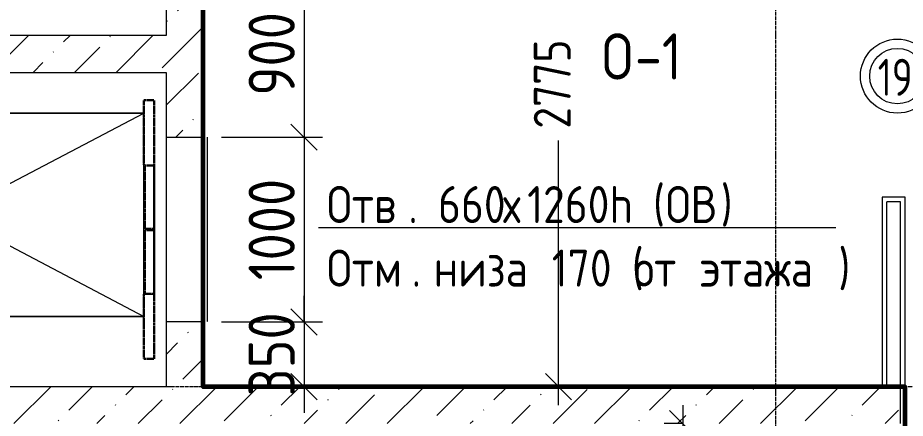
# Model space of a CAD drawing. Header units: millimetres. Extents: x -56773 to 221258, y -262288 to 26541.
# Drawn here: x -17693 to -12891, y -183994 to -181828 of the extents above; entities that cross this region are included whole.
import ezdxf

# ---------------------------------------------------------------- set-up
doc = ezdxf.new("R2010")
doc.units = ezdxf.units.MM
for name, pattern in [('ADSK_Линия сетки', [25, 20, -2.5, 0, -2.5]), ('ADSK_Невидимые', [5, 3, -2]), ('ADSK_Штриховая_ш2 п1_5', [4.5, 3, -1.5])]:
    doc.linetypes.add(name, pattern=pattern)
for name, color, linetype, lineweight in [('3.1 Штукатурка внешн стен для инвесторов', 5, 'Continuous', 60), ('Двери', 7, 'Continuous', 9), ('Марки', 7, 'Continuous', 20), ('Марки дверей', 7, 'Continuous', 20), ('Обобщенные модели', 7, 'ADSK_Невидимые', 18), ('Оборудование', 7, 'Continuous', 18), ('Оси', 7, 'Continuous', 9), ('Перекрытие', 7, 'Continuous', 18), ('Размеры', 7, 'Continuous', 9), ('Стены внутренние', 7, 'Continuous', 18), ('Стены наружные', 7, 'Continuous', 18), ('Стены штриховка', 7, 'Continuous', 9), ('Узлы', 7, 'Continuous', 18)]:
    doc.layers.add(name, color=color, linetype=linetype, lineweight=lineweight)
doc.styles.add('GOST Common_2', font='', dxfattribs={"width": 0.9, "height": 250})
doc.styles.add('GOST Common_3', font='', dxfattribs={"width": 0.9, "height": 200})
doc.styles.add('GOST Common_B', font='', dxfattribs={"width": 0.8, "height": 200})
doc.styles.get('GOST Common_2').set_extended_font_data('GOST Common')
doc.styles.get('GOST Common_3').set_extended_font_data('GOST Common')
doc.styles.get('GOST Common_B').set_extended_font_data('GOST Common', bold=True)
doc.dimstyles.new('ADSK_Основной_2_0', dxfattribs={"dimscale": 304.8, "dimtxt": 201.142999, "dimasz": 0.463911, "dimexe": 0.328084, "dimexo": 0.328084, "dimgap": 0.164042, "dimtad": 1, "dimdec": 3, "dimrnd": 0.001, "dimdsep": 46, "dimtxsty": 'GOST Common_3', "dimblk1": 'OBLIQUE', "dimblk2": 'OBLIQUE', "dimsah": 1, "dimcen": 0.09, "dimdle": 0.328084, "dimazin": 2, "dimtfac": 1, "dimtdec": 4, "dimtix": 1, "dimtmove": 0, "dimatfit": 3, "dimfxl": 1, "dimtvp": 1, "dimtolj": 1, "dimtzin": 0, "dimlwd": 20, "dimlwe": 20, "dimarcsym": 2})
doc.dimstyles.new('ADSK_Основной_2_0_3', dxfattribs={"dimscale": 304.8, "dimtxt": 201.142999, "dimasz": 0.463911, "dimexe": 0.328084, "dimexo": 0.328084, "dimgap": 0.164042, "dimtad": 1, "dimdec": 3, "dimrnd": 0.001, "dimdsep": 46, "dimtxsty": 'GOST Common_2', "dimblk1": 'OBLIQUE', "dimblk2": 'OBLIQUE', "dimsah": 1, "dimcen": 0.09, "dimdle": 0.328084, "dimazin": 2, "dimtfac": 1, "dimtdec": 4, "dimtix": 1, "dimtmove": 0, "dimatfit": 3, "dimfxl": 1, "dimtvp": 1, "dimtolj": 1, "dimtzin": 0, "dimlwd": 20, "dimlwe": 20, "dimarcsym": 2})
pattern_1 = [(45, (9.36, -198628.46), (84.18955, 308.69595), [396.875, -79.375, 3.353, -76.022])]

# ---------------------------------------------------------------- blocks, each defined once
blk = doc.blocks.new('AS-Shakhta_lifta-GOST_5746-2003 - Лифт_3_2700х1700 проем 1001-883895-Кладочный план 4-го этажа')
at = {"layer": 'Узлы'}
blk.add_hatch(color=256, dxfattribs=at).paths.add_polyline_path([(412.5, -1000), (412.5, -920), (-412.5, -920), (-412.5, -1000)])
at = {"layer": 'Обобщенные модели', "lineweight": 30}
for p, q in [((780, 1285), (-620, 1285)), ((-620, 1230), (-620, 1285)), ((-267, 1235), (-267, 1285)), ((-267, 1285), (77, 1285)), ((77, 1285), (77, 1235)), ((83, 1235), (83, 1285)), ((83, 1285), (427, 1285)), ((427, 1285), (427, 1235)), ((780, 1230), (780, 1285)), ((-270, 1230), (-620, 1230)), ((77, 1235), (-267, 1235)), ((427, 1235), (83, 1235)), ((430, 1230), (780, 1230))]:
    blk.add_line(p, q, dxfattribs=at)
at = {"layer": 'Обобщенные модели', "linetype": 'ADSK_Невидимые', "lineweight": 18}
for p, q in [((-270, 1235), (-270, 1285)), ((430, 1235), (430, 1285))]:
    blk.add_line(p, q, dxfattribs=at)
at = {"layer": 'Оборудование'}
for p, q in [((-550, -870), (-550, 1230)), ((550, -870), (-550, 1230)), ((-550, -870), (550, 1230)), ((550, 1230), (-550, 1230)), ((-550, 1230), (-550, -870)), ((550, 1230), (550, -870)), ((550, -870), (550, 1230)), ((550, -870), (-550, -870)), ((-550, -870), (550, -870))]:
    blk.add_line(p, q, dxfattribs=at)
at = {"layer": 'Узлы'}
for p, q in [((412.5, -920), (-412.5, -920)), ((-412.5, -920), (-412.5, -1000)), ((412.5, -1000), (412.5, -920)), ((-412.5, -1000), (412.5, -1000))]:
    blk.add_line(p, q, dxfattribs=at)
blk = doc.blocks.new('ADSK_Дверь_Проем - ADSK_Дверь_Проем-1125809-Кладочный план 4-го этажа')
at = {"layer": 'Двери', "linetype": 'ADSK_Штриховая_ш2 п1_5'}
for p, q in [((-500, 100), (500, 100)), ((-500, -100), (500, -100))]:
    blk.add_line(p, q, dxfattribs=at)
blk = doc.blocks.new('ADSK_Дверь_Проем - ADSK_Дверь_Проем-2503678-Кладочный план 4-го этажа')
at = {"layer": 'Двери', "linetype": 'ADSK_Штриховая_ш2 п1_5'}
for p, q in [((-500, 11), (500, 11)), ((-500, -11), (500, -11))]:
    blk.add_line(p, q, dxfattribs=at)
blk = doc.blocks.new('_Oblique')
at = {"color": 0, "linetype": 'ByBlock', "lineweight": -2}
blk.add_line((-0.5, -0.5), (0.5, 0.5), dxfattribs=at)
blk = doc.blocks.new('*D6399')
at = {"layer": 'Defpoints', "color": 0, "lineweight": 25, "transparency": 16777216}
for p in [(-13994.9, -184023.5), (-14094.9, -186998.5), (-13515.6, -186998.5)]:
    blk.add_point(p, dxfattribs=at)
at = {"layer": 'Размеры', "color": 0, "lineweight": 20, "transparency": 16777216}
for p, q in [((-14094.9, -183923.5), (-14094.9, -187098.5)), ((-14094.9, -184023.5), (-14194.9, -184023.5)), ((-13615.6, -186998.5), (-14194.9, -186998.5))]:
    blk.add_line(p, q, dxfattribs=at)
at = {"layer": 'Размеры', "color": 0, "lineweight": 20, "transparency": 16777216, "xscale": 141.4, "yscale": 141.4, "zscale": 141.4}
for p, rotation in [((-14094.9, -184023.5), 90), ((-14094.9, -186998.5), 270)]:
    blk.add_blockref('_Oblique', p, dxfattribs=dict(at, rotation=rotation))
at = {"layer": 'Размеры', "color": 0, "lineweight": 9, "transparency": 16777216, "insert": (-14269.9, -185511), "char_height": 250, "width": 605.475, "attachment_point": 5, "rotation": 90, "style": 'GOST Common_2'}
blk.add_mtext('\\A1;2975', dxfattribs=at)
blk = doc.blocks.new('*D6403')
at = {"layer": 'Defpoints', "color": 0, "lineweight": 25, "transparency": 16777216}
for p in [(-16690.6, -181573.5), (-16690.6, -182473.5), (-16144.3, -182473.5)]:
    blk.add_point(p, dxfattribs=at)
at = {"layer": 'Размеры', "color": 0, "lineweight": 20, "transparency": 16777216}
for p, q in [((-16144.3, -181473.5), (-16144.3, -182573.5)), ((-16590.6, -181573.5), (-16044.3, -181573.5)), ((-16590.6, -182473.5), (-16044.3, -182473.5))]:
    blk.add_line(p, q, dxfattribs=at)
at = {"layer": 'Размеры', "color": 0, "lineweight": 20, "transparency": 16777216, "xscale": 141.4, "yscale": 141.4, "zscale": 141.4}
for p, rotation in [((-16144.3, -181573.5), 90), ((-16144.3, -182473.5), 270)]:
    blk.add_blockref('_Oblique', p, dxfattribs=dict(at, rotation=rotation))
at = {"layer": 'Размеры', "color": 0, "lineweight": 9, "transparency": 16777216, "insert": (-16319.3, -182023.5), "char_height": 250, "width": 454.106, "attachment_point": 5, "rotation": 90, "style": 'GOST Common_2'}
blk.add_mtext('\\A1;900', dxfattribs=at)
blk = doc.blocks.new('*D6404')
at = {"layer": 'Defpoints', "color": 0, "lineweight": 25, "transparency": 16777216}
for p in [(-16690.6, -182473.5), (-16690.6, -183473.5), (-16144.3, -183473.5)]:
    blk.add_point(p, dxfattribs=at)
at = {"layer": 'Размеры', "color": 0, "lineweight": 20, "transparency": 16777216}
for p, q in [((-16144.3, -182373.5), (-16144.3, -183573.5)), ((-16590.6, -182473.5), (-16044.3, -182473.5)), ((-16590.6, -183473.5), (-16044.3, -183473.5))]:
    blk.add_line(p, q, dxfattribs=at)
at = {"layer": 'Размеры', "color": 0, "lineweight": 20, "transparency": 16777216, "xscale": 141.4, "yscale": 141.4, "zscale": 141.4}
for p, rotation in [((-16144.3, -182473.5), 90), ((-16144.3, -183473.5), 270)]:
    blk.add_blockref('_Oblique', p, dxfattribs=dict(at, rotation=rotation))
at = {"layer": 'Размеры', "color": 0, "lineweight": 9, "transparency": 16777216, "insert": (-16319.3, -182973.5), "char_height": 250, "width": 560.473, "attachment_point": 5, "rotation": 90, "style": 'GOST Common_2'}
blk.add_mtext('\\A1;1000', dxfattribs=at)
blk = doc.blocks.new('*D6405')
at = {"layer": 'Defpoints', "color": 0, "lineweight": 25, "transparency": 16777216}
for p in [(-16690.6, -183473.5), (-16144.3, -183823.5), (-16044.3, -183823.5)]:
    blk.add_point(p, dxfattribs=at)
at = {"layer": 'Размеры', "color": 0, "lineweight": 20, "transparency": 16777216}
for p, q in [((-16144.3, -183473.5), (-16144.3, -183332.1)), ((-16590.6, -183473.5), (-16044.3, -183473.5)), ((-16144.3, -183473.5), (-16144.3, -183823.5)), ((-16144.3, -183823.5), (-16244.3, -183823.5)), ((-16144.3, -183823.5), (-16144.3, -183964.9))]:
    blk.add_line(p, q, dxfattribs=at)
at = {"layer": 'Размеры', "color": 0, "lineweight": 20, "transparency": 16777216, "xscale": 141.4, "yscale": 141.4, "zscale": 141.4}
for p, rotation in [((-16144.3, -183473.5), 270), ((-16144.3, -183823.5), 90)]:
    blk.add_blockref('_Oblique', p, dxfattribs=dict(at, rotation=rotation))
at = {"layer": 'Размеры', "color": 0, "lineweight": 9, "transparency": 16777216, "insert": (-16319.3, -183648.5), "char_height": 250, "width": 454.106, "attachment_point": 5, "rotation": 90, "style": 'GOST Common_2'}
blk.add_mtext('\\A1;350', dxfattribs=at)
blk = doc.blocks.new('*D6410')
at = {"layer": 'Defpoints', "color": 0, "lineweight": 25, "transparency": 16777216}
for p in [(-14767.6, -181048.5), (-14290.6, -181048.5), (-14689.5, -183823.5)]:
    blk.add_point(p, dxfattribs=at)
at = {"layer": 'Размеры', "color": 0, "lineweight": 20, "transparency": 16777216}
for p, q in [((-14767.6, -180948.5), (-14767.6, -181758.4)), ((-14390.6, -181048.5), (-14867.6, -181048.5)), ((-14767.6, -183923.5), (-14767.6, -182492.7)), ((-14789.5, -183823.5), (-14867.6, -183823.5))]:
    blk.add_line(p, q, dxfattribs=at)
at = {"layer": 'Размеры', "color": 0, "lineweight": 20, "transparency": 16777216, "xscale": 141.4, "yscale": 141.4, "zscale": 141.4}
for p, rotation in [((-14767.6, -181048.5), 90), ((-14767.6, -183823.5), 270)]:
    blk.add_blockref('_Oblique', p, dxfattribs=dict(at, rotation=rotation))
at = {"layer": 'Размеры', "color": 0, "lineweight": 9, "transparency": 16777216, "insert": (-14900.9, -182428.3), "char_height": 200, "width": 605.475, "attachment_point": 1, "rotation": 90, "line_spacing_factor": 1.022761, "style": 'GOST Common_3'}
blk.add_mtext('\\A1;2775', dxfattribs=at)
blk = doc.blocks.new('М_двери1 - Марка экземпляра 2-3719212-Кладочный план 4-го этажа')
at = {"layer": 'Марки дверей'}
for radius in [2, 1.5]:
    blk.add_circle((0, 0), radius, dxfattribs=at)
blk = doc.blocks.new('ADSK_Марка_Отверстие - Полная марка_Отметка от этажа-157318-Кладочный план 4-го этажа')
at = {"layer": 'Марки'}
blk.add_line((0, 0), (28, 0), dxfattribs=at)

msp = doc.modelspace()

# ---------------------------------------------------------------- hatches: boundary and pattern name
at = {"layer": 'Стены наружные', "lineweight": 9}
h = msp.add_hatch(dxfattribs=at)
h.set_pattern_fill('FP_2', color=256, style=0, pattern_type=2)
h.set_pattern_definition(pattern_1)
h.paths.add_polyline_path([(-16690.6385, -183823.4914), (-16690.6385, -183473.4914), (-16890.6385, -183473.4914), (-16890.6385, -183823.4914)])
h.paths.add_polyline_path([(-16890.6385, -182473.4914), (-16690.6385, -182473.4914), (-16690.6385, -181573.4914), (-16890.6385, -181573.4914), (-16890.6385, -182123.4914)])
h.paths.add_polyline_path([(-16690.6385, -180573.4914), (-16690.6385, -180023.4914), (-16890.6385, -180023.4914), (-16890.6385, -180573.4914)])
h = msp.add_hatch(dxfattribs=at)
h.set_pattern_fill('FP_2', color=256, style=0, pattern_type=2)
h.set_pattern_definition(pattern_1)
h.paths.add_polyline_path([(-19590.6385, -182123.4914), (-16890.6385, -182123.4914), (-16890.6385, -181923.4914), (-19590.6385, -181923.4914)])
h = msp.add_hatch(dxfattribs=at)
h.set_pattern_fill('FP_2', color=256, style=0, pattern_type=2)
h.set_pattern_definition(pattern_1)
h.paths.add_polyline_path([(-12915.6385, -184023.4914), (-12915.6385, -183823.4914), (-21490.6385, -183823.4914), (-21490.6385, -184023.4914), (-13090.6385, -184023.4914)])

# ---------------------------------------------------------------- linework, layer by layer
at = {"layer": '3.1 Штукатурка внешн стен для инвесторов'}
msp.add_lwpolyline([(-15390.6385, -187623.4914), (-12890.6385, -187623.4914), (-12890.6385, -183823.4914), (-16690.6385, -183823.4914), (-16690.6385, -180048.4914)], dxfattribs=at)
at = {"layer": 'Оси', "linetype": 'ADSK_Линия сетки', "lineweight": 5}
for p, q in [((-13590.6385, -209602.3427), (-13590.6385, -174127.5463)), ((-2488.0423, -183823.4914), (-25230.7352, -183823.4914))]:
    msp.add_line(p, q, dxfattribs=at)
at = {"layer": 'Перекрытие'}
msp.add_line((-16890.6385, -182473.4914), (-16890.6385, -183473.4914), dxfattribs=at)
at = {"layer": 'Стены внутренние', "lineweight": 5}
for p, q in [((-13015.6385, -182798.4914), (-13015.6385, -183823.4914)), ((-12890.6385, -182798.4914), (-13015.6385, -182798.4914)), ((-12890.6385, -183823.4914), (-12890.6385, -182798.4914))]:
    msp.add_line(p, q, dxfattribs=at)
at = {"layer": 'Стены наружные', "lineweight": 9}
for p, q in [((-16890.6385, -181573.4914), (-16890.6385, -181923.4914)), ((-16690.6385, -182473.4914), (-16690.6385, -181573.4914)), ((-16890.6385, -181923.4914), (-19590.6385, -181923.4914)), ((-19590.6385, -182123.4914), (-16890.6385, -182123.4914)), ((-16890.6385, -182123.4914), (-16890.6385, -182473.4914)), ((-16890.6385, -182473.4914), (-16690.6385, -182473.4914)), ((-16890.6385, -183473.4914), (-16890.6385, -183823.4914)), ((-16690.6385, -183473.4914), (-16890.6385, -183473.4914)), ((-16690.6385, -183823.4914), (-16690.6385, -183473.4914)), ((-16890.6385, -183823.4914), (-19590.6385, -183823.4914)), ((-13015.6385, -183823.4914), (-16690.6385, -183823.4914)), ((-12890.6385, -183823.4914), (-12890.6385, -184948.4914))]:
    msp.add_line(p, q, dxfattribs=at)
at = {"layer": 'Стены штриховка', "lineweight": 9}
for p, q in [((-12915.6385, -182823.4914), (-12990.6385, -182823.4914)), ((-12990.6385, -183823.4914), (-12990.6385, -182823.4914)), ((-12915.6385, -184023.4914), (-12915.6385, -182823.4914)), ((-13015.6385, -183823.4914), (-12915.6385, -183823.4914))]:
    msp.add_line(p, q, dxfattribs=at)

# ---------------------------------------------------------------- block references
at = {"layer": 'Двери', "rotation": 270.0000000000002}
for name, p in [('ADSK_Дверь_Проем - ADSK_Дверь_Проем-1125809-Кладочный план 4-го этажа', (-16790.6385, -182973.4914)), ('ADSK_Дверь_Проем - ADSK_Дверь_Проем-2503678-Кладочный план 4-го этажа', (-16679.6385, -182973.4914))]:
    msp.add_blockref(name, p, dxfattribs=at)
at = {"layer": 'Марки', "xscale": 99.99999999999993, "yscale": 99.99999999999993, "zscale": 99.99999999999993}
msp.add_blockref('ADSK_Марка_Отверстие - Полная марка_Отметка от этажа-157318-Кладочный план 4-го этажа', (-16065.879, -182961.6572), dxfattribs=at)
at = {"layer": 'Марки дверей', "xscale": 99.99999999999993, "yscale": 99.99999999999993, "zscale": 99.99999999999993}
msp.add_blockref('М_двери1 - Марка экземпляра 2-3719212-Кладочный план 4-го этажа', (-12933.1385, -182143.7451), dxfattribs=at)
at = {"layer": 'Оборудование', "rotation": 270.0000000000001}
msp.add_blockref('AS-Shakhta_lifta-GOST_5746-2003 - Лифт_3_2700х1700 проем 1001-883895-Кладочный план 4-го этажа', (-18240.6385, -182893.4914), dxfattribs=at)

# ---------------------------------------------------------------- texts
at = {"layer": 'Марки', "lineweight": 9, "attachment_point": 1}
for s, insert, char_height, width, style in [('\\fGOST Common|b0|i0|c204|p34|;\\W.9;О', (-14532.1132, -181912.5643), 250, 216.455625, 'GOST Common_2'), ('-1', (-14353.5194, -181912.5643), 250, 331.898625, 'GOST Common_2'), ('Отв', (-16020.1122, -182738.3647), 200, 533.923875, 'GOST Common_3'), ('. 660', (-15579.581, -182738.3647), 200, 620.506125, 'GOST Common_3'), ('1260h (', (-14936.6435, -182738.3647), 200, 909.113625, 'GOST Common_3'), ('ОВ', (-14186.5497, -182738.3647), 200, 360.759375, 'GOST Common_3'), ('\\fGOST Common|b0|i0|c204|p34|;\\W.9;)', (-13888.8935, -182738.3647), 200, 86.58225, 'GOST Common_3'), ('\\fGOST Common|b0|i0|c204|p34|;\\W.9;х', (-15067.6122, -182738.3647), 200, 158.734125, 'GOST Common_3'), ('Отм', (-16020.1122, -183082.323), 200, 555.569437, 'GOST Common_3'), (' 170 (', (-14912.831, -183082.323), 200, 671.012437, 'GOST Common_3'), ('\\fGOST Common|b0|i0|c204|p34|;\\W.9;)', (-13251.9091, -183082.323), 200, 86.58225, 'GOST Common_3'), ('низа', (-15442.6591, -183082.323), 200, 642.151687, 'GOST Common_3'), ('от', (-14359.1903, -183082.323), 200, 353.544187, 'GOST Common_3'), ('этажа', (-14002.0028, -183082.323), 200, 909.113625, 'GOST Common_3'), ('. ', (-15561.7216, -183082.323), 200, 144.30375, 'GOST Common_3')]:
    msp.add_mtext(s, dxfattribs=dict(at, insert=insert, char_height=char_height, width=width, style=style))
at = {"layer": 'Марки дверей', "lineweight": 5, "insert": (-13039.5959, -182050.0861), "char_height": 200, "width": 250.1265, "attachment_point": 1, "style": 'GOST Common_B'}
msp.add_mtext('19', dxfattribs=at)

# ---------------------------------------------------------------- dimensions: what is measured, and where the dimension line sits
at = {"layer": 'Размеры', "lineweight": 9}
dim = msp.add_linear_dim(base=(-14767.5574, -181048.4914), p1=(-14689.5099, -183823.4914), p2=(-14290.6385, -181048.4914), angle=90, dimstyle='ADSK_Основной_2_0', override={"dimpost": '<>', "dimfxl": 2803.519829}, dxfattribs=at)
dim.commit()
dim.dimension.update_dxf_attribs({"geometry": '*D6410', "text_midpoint": (-14767.5574, -182125.5444), "dimtype": 160, "text_rotation": 90})
for base, p1, p2, override, picture, middle in [((-16144.2967, -182473.4914), (-16690.6385, -181573.4914), (-16690.6385, -182473.4914), {"dimpost": '<>', "dimfxl": 900}, '*D6403', (-16319.2967, -182023.4914)), ((-16144.2967, -183473.4914), (-16690.6385, -182473.4914), (-16690.6385, -183473.4914), {"dimpost": '<>', "dimfxl": 1000}, '*D6404', (-16319.2967, -182973.4914)), ((-16144.2967, -183823.4914), (-16690.6385, -183473.4914), (-16044.3118, -183823.4914), {"dimpost": '<>', "dimfxl": 735.00895}, '*D6405', (-16319.2967, -183648.4914)), ((-14094.9104, -186998.4914), (-13994.9255, -184023.4914), (-13515.6385, -186998.4914), {"dimpost": '<>', "dimfxl": 3013.36042}, '*D6399', (-14269.9104, -185510.9914))]:
    dim = msp.add_linear_dim(base=base, p1=p1, p2=p2, angle=90, dimstyle='ADSK_Основной_2_0_3', override=override, dxfattribs=at)
    dim.commit()
    dim.dimension.update_dxf_attribs({"geometry": picture, "text_midpoint": middle})

doc.saveas('drawing.dxf')
